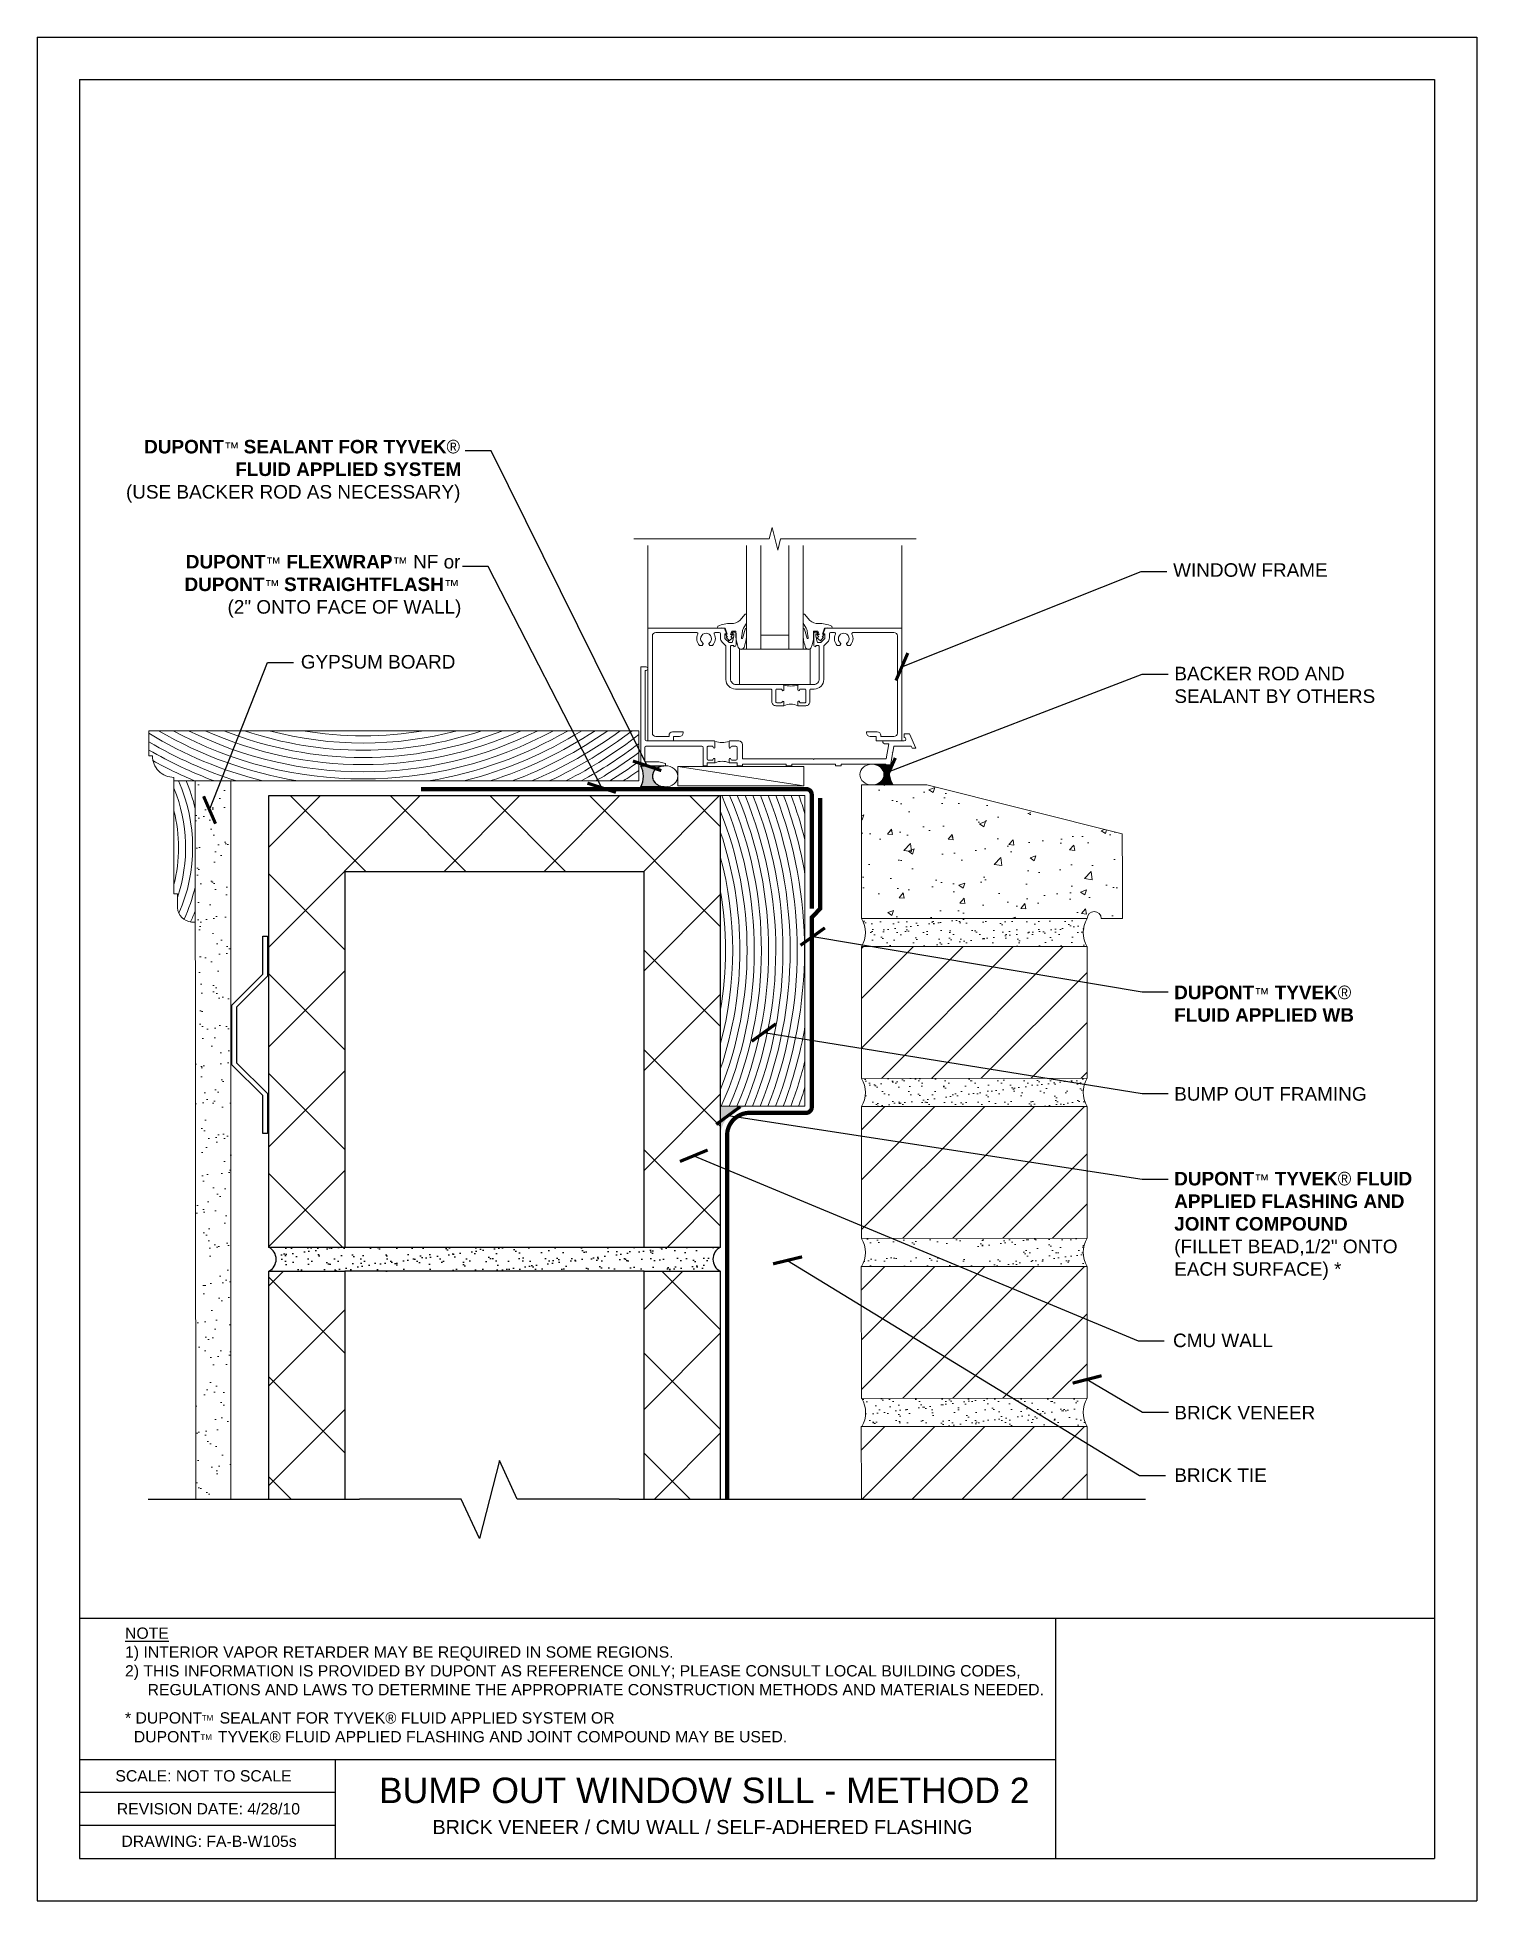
# Model space of a CAD drawing. Extents: x 472.2 to 497.7, y -41.5 to -8.5.
import ezdxf

# ---------------------------------------------------------------- set-up
doc = ezdxf.new("R2010")
doc.units = 0
doc.header["$LTSCALE"] = 1.5
doc.header["$MEASUREMENT"] = 0
doc.linetypes.add('DASHED2', pattern=[0.375, 0.25, -0.125])
doc.layers.get('0').update_dxf_attribs({"color": 8, "linetype": 'CONTINUOUS'})
for name, color, linetype in [('8x11-ttb$0$B', 5, 'CONTINUOUS'), ('CMU', 250, 'CONTINUOUS'), ('DuPont Self-Adhered Flashing', 252, 'CONTINUOUS'), ('SEALANT', 250, 'CONTINUOUS'), ('STRUCTURE', 250, 'CONTINUOUS'), ('TEXT', 7, 'CONTINUOUS'), ('Tyvek FA Flashing and Joint Treatment', 150, 'DASHED2'), ('Tyvek FA WB', 10, 'DASHED2')]:
    doc.layers.add(name, color=color, linetype=linetype)
for name, color, linetype, lineweight in [('A-Backer Rod', 250, 'CONTINUOUS', 15), ('brick', 250, 'CONTINUOUS', 5), ('Gyp Board', 250, 'CONTINUOUS', 20), ('Non-Flanged Window', 250, 'CONTINUOUS', 20), ('Shims', 250, 'CONTINUOUS', 25), ('Wood', 250, 'CONTINUOUS', 20)]:
    doc.layers.add(name, color=color, linetype=linetype, lineweight=lineweight)
doc.layers.add('VIEWPORT', color=7, linetype='CONTINUOUS', plot=False)
doc.styles.add('DETAILS', font='sanss___.ttf', dxfattribs={"height": 1})
doc.dimstyles.new('ARCH_1_1-2_IN', dxfattribs={"dimscale": 0, "dimtxt": 0.09375, "dimasz": 0.09375, "dimexe": 0.0625, "dimexo": 0.0625, "dimgap": 0.0625, "dimtad": 1, "dimdec": 4, "dimlfac": 8, "dimzin": 3, "dimdsep": 46, "dimlunit": 4, "dimtxsty": 'Standard', "dimblk1": 'ARCHTICK', "dimblk2": 'ARCHTICK', "dimsah": 1, "dimcen": 0.0625, "dimdle": 0.0625, "dimclrd": 256, "dimclre": 256, "dimclrt": 256, "dimadec": 0, "dimazin": 0, "dimtfac": 1, "dimtdec": 4, "dimtmove": 0, "dimatfit": 3, "dimldrblk": 'ARCHTICK', "dimfxl": 1, "dimfrac": 2, "dimtolj": 1, "dimtzin": 0, "dimlwd": -1, "dimlwe": -1, "dimarcsym": 0})
pattern_1 = [(37.50000000000001, (372.1442995840722, 130.6655924832688), (-0.009449003716441223, 0.2890235653519738), [0, -0.228, 0, -0.255, 0, -0.24375]), (7.499999999999999, (372.1442995840722, 130.6655924832688), (0.2654665057901591, 0.423321909784461), [0, -0.123, 0, -0.2055, 0, -0.07875]), (327.5, (371.9597995840722, 130.6655924832688), (0.4671212792627242, 0.0008488580305446746), [0, -0.075, 0, -0.27, 0, -0.3525]), (317.5, (371.9597995840722, 130.6655924832688), (0.450918990685844, 0.1316513347401374), [0, -0.0375, 0, -0.177, 0, -0.2025])]

# ---------------------------------------------------------------- blocks, each defined once
blk = doc.blocks.new('_ArchTick')
at = {"color": 0, "linetype": 'ByBlock', "const_width": 0.15}
blk.add_lwpolyline([(-0.5, -0.5), (0.5, 0.5)], dxfattribs=at)
blk = doc.blocks.new('Revsion Date')
at = {"layer": 'TEXT', "insert": (0.000131622949083976, 0.2031688605532622, 2.979996827461446e-09), "char_height": 0.2, "width": 16.26451670448571, "attachment_point": 1, "style": 'DETAILS'}
blk.add_mtext('\\pi-0.033334,l0.033334,t0.1;REVISION DATE: 4/28/10', dxfattribs=at)

msp = doc.modelspace()

# ---------------------------------------------------------------- hatches: boundary and pattern name
at = {"layer": 'brick'}
h = msp.add_hatch(dxfattribs=at)
h.set_pattern_fill('AR-CONC', color=256, scale=0.15, style=0)
h.set_pattern_definition([(49.99999999999999, (372.1442995840722, 130.6655924832688), (1.07589027390113, -0.09412820247389266), [0.1125, -1.2375]), (355, (372.1442995840722, 130.6655924832688), (-0.2081270004195, 1.128288200550018), [0.09, -0.9899999999999999]), (100.4514, (372.2339571040722, 130.6577484732688), (0.8677640725710324, 1.03415931309143), [0.09561028499999986, -1.051713167999998]), (46.18420000000001, (372.1442995840722, 130.9655924832688), (1.600861572938467, -0.2482785214935271), [0.16875, -1.85625]), (96.6356, (372.2777047015722, 130.9449025227688), (1.401994058323055, 1.461176806350662), [0.1434154319999997, -1.577569499999997]), (351.1842, (372.1442995840722, 130.9655924832688), (1.401992917700441, 1.461177901387987), [0.135, -1.485]), (21, (372.2942995840722, 130.8905924832688), (0.8953605781776924, -0.6039283359980082), [0.1125, -1.2375]), (326.0000000000001, (372.2942995840722, 130.8905924832688), (0.3649729978823726, 1.087725067570279), [0.09, -0.9899999999999999]), (71.4514, (372.3689129335722, 130.8402650742688), (1.260333942872235, 0.4837957450649286), [0.095610285, -1.051713168]), (37.50000000000001, (372.1442995840722, 130.6655924832688), (0.018239782975936, 0.4993407807469672), [0, -0.9779999999999999, 0, -1.005, 0, -0.9937499999999999]), (7.499999999999999, (372.1442995840722, 130.6655924832688), (0.3946043061632229, 0.5916175678235404), [0, -0.573, 0, -0.9555, 0, -0.37875]), (327.5, (371.8097995840722, 130.6655924832688), (0.8007336542586136, -0.0338323076015697), [0, -0.375, 0, -1.17, 0, -1.5525]), (317.5, (371.6597995840722, 130.6655924832688), (0.8747792540135794, 0.1501574734984764), [0, -0.4875, 0, -0.7769999999999999, 0, -1.1025])])
edge = h.paths.add_edge_path()
edge.add_line((490.399082504635, -24.09799675252845), (486.7574053573771, -24.09799675252845))
edge.add_line((486.7574053573771, -24.09799675252845), (486.7574053573771, -22.41975869464267))
edge.add_line((486.7574053573771, -22.41975869464267), (486.7574053573771, -21.73211126493854))
edge.add_line((486.7574053573771, -21.73211126493854), (487.913554591114, -21.73211126493854))
edge.add_line((487.913554591114, -21.73211126493854), (491.3770997362377, -22.59799755121938))
edge.add_line((491.3770997362377, -22.59799755121938), (491.3785033215071, -23.38139042849613))
edge.add_line((491.3785033215071, -23.38139042849613), (491.3785033215071, -24.09777978435889))
edge.add_line((491.3785033215071, -24.09777978435889), (491.0035033215071, -24.09777978435889))
edge.add_arc((490.8785033215071, -24.09777978435889), 0.125, 0, 180)
edge.add_line((490.7535033215071, -24.09777978435889), (490.399082504635, -24.09777978435889))
h = msp.add_hatch(dxfattribs=at)
h.set_pattern_fill('AR-SAND', color=256, scale=0.15, style=0)
h.set_pattern_definition(pattern_1)
edge = h.paths.add_edge_path()
edge.add_line((486.7589532838674, -24.59564061000668), (490.7520964067497, -24.59298950596667))
edge.add_arc((491.1721392814835, -24.34680706818574), 0.4868693965391097, 149.2667922168358, 210.374091206803, ccw=False)
edge.add_line((490.7536476613656, -24.09799675252845), (486.7574053573771, -24.09799675252836))
edge.add_arc((486.3341052745168, -24.34813776808019), 0.4916843375690849, -30.22370756333339, 30.58014467202571, ccw=False)
h = msp.add_hatch(dxfattribs=at)
h.set_pattern_fill('_USER', color=256, scale=0.625, angle=45, style=0, pattern_type=0)
h.set_pattern_definition([(45, (116.9332864501775, -115.1463422779446), (-0.4419417382415922, 0.4419417382415922), [])])
h.paths.add_polyline_path([(486.7589532838674, -24.59564061000668), (490.7520964081122, -24.59299155975401), (490.7536443332402, -26.92631331358592), (486.7574053573773, -26.92896441762582)])
h = msp.add_hatch(dxfattribs=at)
h.set_pattern_fill('AR-SAND', color=256, scale=0.15, style=0)
h.set_pattern_definition(pattern_1)
h.paths.add_polyline_path([(490.7536443332402, -32.59297998025249), (486.761166379859, -32.59562858923098, -0.2687543625485936), (486.7642378587936, -33.09298950596656), (490.7520964067498, -33.09298950596656, -0.2704061141941634)])
h.paths.add_polyline_path([(490.7536443332402, -29.75964664691918), (486.7574053573772, -29.76229775095914, -0.0795253323246055), (486.8144850729454, -29.90835229228523), (489.5194475855063, -29.90835229228526, -1.005360628444522), (489.5226712667838, -30.0961798178958), (486.8189164205352, -30.09589125112416, -0.08830990484612608), (486.7604782613214, -30.2596561726333), (490.7520964067499, -30.2596561726333, -0.2704061141941989)])
h.paths.add_polyline_path([(490.7536443332402, -26.92631331358592), (486.7574053573772, -26.92896441762582, -0.2704061141942587), (486.7589532838675, -27.42897394334003), (490.7520964067499, -27.42632283929998, -0.2704061141941633)])
h = msp.add_hatch(dxfattribs=at)
h.set_pattern_fill('_USER', color=256, scale=0.625, angle=45, style=0, pattern_type=0)
h.set_pattern_definition([(45, (372.1442995840722, 130.6655924832688), (-0.4419417382415922, 0.4419417382415922), [])])
h.paths.add_polyline_path([(486.7589532838675, -27.42897394334), (490.7520964067497, -27.42632283929998), (490.7536443332402, -29.75964664691918), (486.7589532838675, -29.75964664691918)])
h = msp.add_hatch(dxfattribs=at)
h.set_pattern_fill('_USER', color=256, scale=0.625, angle=45, style=0, pattern_type=0)
h.set_pattern_definition([(45, (372.1442995840721, 127.8322591499357), (-0.4419417382415922, 0.4419417382415922), [])])
h.paths.add_polyline_path([(486.7589532838674, -30.26230727667308), (490.7520964067496, -30.25965617263307), (490.7536443332401, -32.59297998025227), (486.7589532838674, -32.59297998025227)])
h = msp.add_hatch(dxfattribs=at)
h.set_pattern_fill('_USER', color=256, scale=0.625, angle=45, style=0, pattern_type=0)
h.set_pattern_definition([(45, (372.1442995840722, 124.9989258166022), (-0.4419417382415922, 0.4419417382415922), [])])
h.paths.add_polyline_path([(486.7589533320499, -34.37883682422057), (490.7528486776213, -34.37883555782687), (490.7520964067497, -33.09298950596659), (486.7589532838675, -33.0956406100066)])
at = {"layer": 'CMU'}
h = msp.add_hatch(dxfattribs=at)
h.set_pattern_fill('ANSI37', color=256, scale=10, style=0)
h.set_pattern_definition([(45, (-20.723294414576, -114.9969779425983), (-0.8838834764831843, 0.8838834764831844), []), (135, (-20.723294414576, -114.9969779425983), (-0.8838834764831844, -0.8838834764831843), [])])
h.paths.add_polyline_path([(484.2556114236442, -21.92160489052659), (482.9082430025903, -21.92160489052659), (477.6029798446957, -21.92160489052659), (476.2556114236417, -21.92160489052659), (476.2556114236417, -29.92160489052694), (477.6029798446957, -29.92160489052694), (477.6029798446957, -23.26897331158054), (482.9082430025903, -23.26897331158054), (482.9082430025905, -29.92160489052694), (484.2556114236442, -29.92160489052694)])
h = msp.add_hatch(dxfattribs=at)
h.set_pattern_fill('AR-SAND', color=256, scale=0.15, style=0)
h.set_pattern_definition([(37.50000000000001, (66.2117378507703, -42.90092743420055), (-0.009449003716441223, 0.2890235653519738), [0, -0.228, 0, -0.255, 0, -0.24375]), (7.499999999999999, (66.2117378507703, -42.90092743420055), (0.2654665057901591, 0.423321909784461), [0, -0.123, 0, -0.2055, 0, -0.07875]), (327.5, (66.02723785077023, -42.90092743420055), (0.4671212792627242, 0.0008488580305446746), [0, -0.075, 0, -0.27, 0, -0.3525]), (317.5, (66.02723785077023, -42.90092743420055), (0.450918990685844, 0.1316513347401374), [0, -0.0375, 0, -0.177, 0, -0.2025])])
h.paths.add_polyline_path([(482.9082430025905, -30.34265752210587), (484.2556114236442, -30.34265752210587, -0.626566807474878), (484.2556114236443, -29.92160489052688), (476.2556114236419, -29.92160489052694, -0.6265668074746842), (476.255611423642, -30.34265752210587), (477.6029798446957, -30.34265752210587)])
h = msp.add_hatch(dxfattribs=at)
h.set_pattern_fill('ANSI37', color=256, scale=10, style=0)
h.set_pattern_definition([(45, (66.2117378507703, -42.90092743420055), (-0.8838834764831843, 0.8838834764831844), []), (135, (66.2117378507703, -42.90092743420055), (-0.8838834764831844, -0.8838834764831843), [])])
h.paths.add_polyline_path([(477.6029798446957, -30.34265752210587), (476.2556114236418, -30.34265752210587), (476.2556114236418, -34.37883802742516), (477.6029798446957, -34.37883802742519)])
h.paths.add_polyline_path([(482.9082430025904, -34.37883788678779), (484.2556114236442, -34.37883745956107), (484.2556114236442, -30.34265752210587), (482.9082430025903, -30.34265752210587)])
at = {"layer": 'Gyp Board'}
h = msp.add_hatch(dxfattribs=at)
h.set_pattern_fill('AR-SAND', color=256, scale=0.25, style=0)
h.set_pattern_definition([(37.50000000000001, (466.3620297008367, -30.45153719525291), (-0.01574833952740204, 0.4817059422532897), [0, -0.38, 0, -0.425, 0, -0.40625]), (7.499999999999999, (466.3620297008367, -30.45153719525291), (0.4424441763169318, 0.7055365163074351), [0, -0.205, 0, -0.3425, 0, -0.13125]), (327.5, (466.0545297008367, -30.45153719525291), (0.7785354654378738, 0.001414763384241124), [0, -0.125, 0, -0.45, 0, -0.5875]), (317.5, (466.0545297008367, -30.45153719525291), (0.7515316511430733, 0.2194188912335623), [0, -0.0625, 0, -0.295, 0, -0.3375])])
h.paths.add_polyline_path([(475.5866085236282, -21.66158138669286), (474.9521458119558, -21.66158138669286), (474.9616085236282, -21.95007262280404), (474.9616085236282, -34.37883802742513), (475.5866085236282, -34.37883802742516)])
at = {"layer": 'SEALANT'}
h = msp.add_hatch(color=256, dxfattribs=at)
h.dxf.hatch_style = 1
edge = h.paths.add_edge_path()
edge.add_line((483.2628116627359, -21.76698644819601), (482.84727701156, -21.76698644819601))
edge.add_arc((482.4762065884184, -21.57952915842147), 0.4157324793904046, 333.198015599936, 386.9109299082614)
edge.add_line((482.8469198988345, -21.39136663319276), (483.2570074257755, -21.39136663319276))
edge.add_arc((483.2802660522838, -21.64542583577841), 0.2551216222226348, 95.23073682215808, 135.4163850388761)
edge.add_arc((483.2147005487953, -21.57903676902076), 0.1618272552155245, 135.8626433203986, 215.6300560562126)
edge.add_arc((483.2723471239688, -21.52961194086266), 0.2375659524272433, 217.219695169789, 267.6996346296816)
h = msp.add_hatch(color=256, dxfattribs=at)
h.dxf.hatch_style = 1
edge = h.paths.add_edge_path()
edge.add_ellipse((486.9413414059917, -21.54889348401514), major_axis=(0.2126309046529693, 0), ratio=0.8626591466456875, start_angle=-90, end_angle=90, ccw=False)
edge.add_line((486.9413414059924, -21.73232147877357), (487.3155669071187, -21.73232147877368))
edge.add_arc((487.6869528144978, -21.50589190451459), 0.4349687854306041, 161.3307433582563, 211.3701656921093, ccw=False)
edge.add_line((487.2748711411085, -21.36665635317947), (486.9413414059932, -21.36546548925671))
at = {"layer": 'Tyvek FA Flashing and Joint Treatment', "ltscale": 0.5}
h = msp.add_hatch(color=256, dxfattribs=at)
h.dxf.hatch_style = 1
edge = h.paths.add_edge_path()
edge.add_line((484.2558520643404, -27.42179216161091), (484.2558520643404, -27.92179216161085))
edge.add_arc((484.8079205985126, -27.97386069578302), 0.554518528702023, 95.38793301168698, 174.6120669883089, ccw=False)
edge.add_line((484.7558520643405, -27.42179216161091), (484.2558520643404, -27.42179216161091))

# ---------------------------------------------------------------- linework, layer by layer
at = {"layer": '8x11-ttb$0$B', "color": 7}
for p, q in [((472.9054139639193, -9.241914424278491, 2.979996827461446e-09), (472.9054139639193, -40.74191442427849, 2.979996827461446e-09)), ((472.9054139639193, -9.241914424278491, 2.979996827461446e-09), (496.9054139639193, -9.241914424278491, 2.979996827461446e-09)), ((496.9054139639193, -9.241914424278491, 2.979996827461446e-09), (496.9054139639193, -40.74191442427849, 2.979996827461446e-09)), ((472.9054139639193, -38.99124815943509, 2.979996827461446e-09), (490.1939609767583, -38.99124815943509, 2.979996827461446e-09)), ((472.9054139639193, -40.74191442427849, 2.979996827461446e-09), (496.9054139639193, -40.74191442427849, 2.979996827461446e-09))]:
    msp.add_line(p, q, dxfattribs=at)
at = {"layer": '8x11-ttb$0$B', "color": 7, "elevation": 2.979996827461446e-09}
for points in [[(496.9054139639193, -36.49659411100782), (472.9054139639193, -36.49659411100782)], [(490.1939609767583, -36.49659411100782), (490.1939609767583, -40.74191442427849)], [(477.4319642426393, -38.99124815943509), (477.4319642426393, -40.74191442427849)], [(477.4319642426393, -39.57484815943509), (472.9054139639193, -39.57484815943509)], [(477.4319642426393, -40.15844815943509), (472.9054139639193, -40.15844815943509)]]:
    msp.add_lwpolyline(points, dxfattribs=at)
at = {"layer": 'A-Backer Rod'}
msp.add_ellipse((483.2778192592293, -21.57898926484883), major_axis=(0.2256227642255621, -1.381495353187958e-17), ratio=0.8319303761802328, dxfattribs=at)
at = {"layer": 'A-Backer Rod', "extrusion": (0, 0, -1)}
msp.add_ellipse((486.9413414059917, -21.54889348401514), major_axis=(0.2126309046529692, 0), ratio=0.8626591466456877, dxfattribs=at)
at = {"layer": 'brick'}
for points in [[(490.399082504635, -24.09799675252845), (486.7574053573771, -24.09799675252845), (486.7574053573771, -22.41975869464267), (486.7574053573771, -21.73211126493854), (487.913554591114, -21.73211126493854), (491.3770997362377, -22.59799755121938), (491.3785033215071, -23.38139042849613), (491.3785033215071, -24.09777978435889), (491.0035033215071, -24.09777978435889, 0.9999999999999999), (490.7535033215071, -24.09777978435889), (490.399082504635, -24.09777978435889)], [(490.7536443332402, -26.92631331358587), (486.7574053573773, -26.92896441762582), (486.7589532838674, -24.59564061000668), (490.7520964067497, -24.59298950596667), (490.7536443332402, -26.92631331358587, 0.2704061141941634), (490.7520964067498, -27.42632283929993, 0.9074311398367584), (490.7520964067498, -27.42632283929993, -0.1931272375800366)], [(490.7536443332402, -29.75964664691918), (486.7574053573773, -29.76229775095914), (486.7589532838675, -27.42897394334003), (490.7520964067497, -27.42632283929998), (490.7536443332402, -29.75964664691918, 0.2704061141941634), (490.7520964067498, -30.25965617263324, 0.9074311398367584), (490.7520964067498, -30.25965617263324, -0.1931272375800366)], [(490.7536443332402, -32.59297998025249), (486.7574053573773, -32.59563108429245), (486.7520964067497, -30.2596561726333), (490.7520964067497, -30.2596561726333), (490.7536443332402, -32.59297998025249, 0.2704061141941634), (490.7520964067498, -33.09298950596656, 0.9074311398367584), (490.7520964067498, -33.09298950596656, -0.1931272375800366)]]:
    msp.add_lwpolyline(points, format="xyb", dxfattribs=at)
msp.add_lwpolyline([(486.7550187411892, -34.37883682546814), (486.7520964067498, -33.09298950596656), (490.7520964067498, -33.09298950596656), (490.7529494367321, -34.37883555779493)], dxfattribs=at)
for centre, radius, start, end in [((486.3341052745169, -24.34813776808019), 0.4916843375690687, 329.7762924366655, 30.58014467201929), ((491.18134875062, -24.34932798588275), 0.4960802461384045, 149.5601036199033, 210.0851456523675), ((486.3297042681229, -27.18029565098013), 0.4960802461384045, 329.9148543476321, 30.43989638009664), ((486.3297042681229, -30.01362898431344), 0.4960802461384045, 329.9148543476321, 30.43989638009664), ((486.3334652906047, -32.84695982258529), 0.4960802461384045, 329.9148543476321, 30.43989638009664)]:
    msp.add_arc(centre, radius, start, end, dxfattribs=at)
at = {"layer": 'CMU'}
for p, q in [((482.9082430025903, -23.26897331158054), (477.6029798446957, -23.26897331158054)), ((484.2556114236443, -29.92160489052688), (476.2556114236419, -29.92160489052694)), ((482.9082430025905, -30.34265752210587), (477.6029798446957, -30.34265752210587))]:
    msp.add_line(p, q, dxfattribs=at)
for points in [[(477.6029798446957, -23.26897331158054), (477.6029798446957, -29.92160489052694), (476.2556114236417, -29.92160489052694), (476.2556114236417, -21.92160489052659), (477.6029798446957, -21.92160489052659)], [(477.6029798446957, -21.92160489052659), (484.2556114236442, -21.92160489052659), (484.2556114236442, -29.92160489052694), (482.9082430025905, -29.92160489052694), (482.9082430025903, -23.26897331158054)], [(476.2556114236418, -34.37883802742516), (476.2556114236418, -30.34265752210587), (477.6029798446957, -30.34265752210587), (477.6029798446957, -34.37883802742519)], [(482.9082430025904, -34.37883788678781), (482.9082430025903, -30.34265752210587), (484.2556114236442, -30.34265752210587), (484.2556114236442, -34.37883745956105)]]:
    msp.add_lwpolyline(points, dxfattribs=at)
msp.add_lwpolyline([(475.6861271823325, -25.66858298333952), (475.6861224954493, -26.65145227808657), (476.2334883063299, -27.1988233092988), (476.2334849274848, -27.90738866191171), (476.14927440117, -27.90738826034774), (476.1492776136818, -27.23370404982907), (475.6019118028012, -26.68633301861684), (475.6019168223509, -25.63370143968146), (476.1492878535632, -25.08633562880092), (476.149291066075, -24.41265141828205), (476.2335015923899, -24.41265181984605), (476.2334982135448, -25.12121717245915)], close=True, dxfattribs=at)
for centre, start, end in [((476.1535659293833, -30.13213120631642), 295.8602149818814, 64.13978501811859), ((484.3576569179029, -30.13213120631642), 115.8602149818814, 244.1397850181186)]:
    msp.add_arc(centre, 0.2339542958322982, start, end, dxfattribs=at)
at = {"layer": 'DuPont Self-Adhered Flashing', "const_width": 0.075}
msp.add_lwpolyline([(485.8756114236442, -23.9216048905266), (485.8756114236442, -21.9052048905266, 0.414213562373095), (485.7756114236442, -21.8052048905266), (478.9556114236417, -21.8052048905266)], format="xyb", dxfattribs=at)
at = {"layer": 'Gyp Board'}
msp.add_lwpolyline([(474.9616085236282, -34.37883802742513), (474.9521458119558, -21.66158138669286), (475.5866085236282, -21.66158138669286), (475.5866085236282, -34.37883802742516)], dxfattribs=at)
at = {"layer": 'Non-Flanged Window'}
for p, q in [((482.9719148303377, -17.49229567639108), (482.9719148303377, -20.95392048925677)), ((484.720973217803, -19.32892048925677), (484.720973217803, -17.49230567639106)), ((484.970973217803, -19.32892048925677), (484.970973217803, -17.49230567639106)), ((485.470973217803, -19.32892048925677), (485.470973217803, -17.49230567639106)), ((485.720973217803, -19.32892048925677), (485.720973217803, -17.49230567639106)), ((487.4719148303377, -17.49229567639108), (487.4719148303377, -20.95392048925677)), ((485.470973217803, -19.07892048925677), (484.970973217803, -19.07892048925677)), ((485.720973217803, -19.32892048925677), (484.720973217803, -19.32892048925677))]:
    msp.add_line(p, q, dxfattribs=at)
msp.add_lwpolyline([(482.7224148303378, -17.37373647068384), (485.1224048303376, -17.37373647068384), (485.1724248303378, -17.17375647068386), (485.2724048303377, -17.57373647068388), (485.3224048303377, -17.37373647068384), (487.7224148303378, -17.37373647068384)], dxfattribs=at)
for points in [[(484.3474846219491, -19.06792251742124), (484.374301148488, -19.06304821682326), (484.340171024367, -18.95581361914148), (484.2792243737069, -18.9509393202629), (484.203669503348, -18.95392048925677), (484.2137600449063, -18.9229109466356, -0.1257100272134179), (484.4457514469283, -18.87116861904187, 0.2260837189018228), (484.5993370073601, -18.82145076039782), (484.6948923170198, -18.71051014223744, -0.6449762263124317), (484.7208266090378, -18.72225148471111), (484.7192468720099, -18.85148842034047, -0.1518691569180708), (484.7028940954135, -18.8959235746897), (484.6643909071183, -18.9558493539582, 0.02934546717884474), (484.6469960179153, -19.0077319971509), (484.6297657283318, -19.1295260069879, 0.6538117075652882), (484.6500065392347, -19.13651274395326), (484.6940982864571, -18.97126382646329, -0.8886355728344962), (484.7192468720099, -18.97332525736269), (484.7192468720099, -19.10757087775536, -0.06420464893641442), (484.6768144101003, -19.29618713446266, -0.6896355001773956), (484.5742056797123, -19.29618713446266, -0.07035608683589237), (484.5329732178029, -19.10757087775536), (484.5329732178029, -19.01186806742177), (484.4596264598262, -19.01186806742177), (484.4376856650089, -19.06548536712225), (484.4766915229224, -19.07035966600094), (484.4425613967302, -19.1069169153279), (484.4742536570615, -19.12885126458011), (484.4133070043305, -19.18246856256141), (484.357236085392, -19.11666551480457), (484.3816147460702, -19.1069169153279)], [(486.0944618136568, -19.06792251742124), (486.0676452871177, -19.06304821682326), (486.101775411239, -18.95581361914148), (486.162722061899, -18.9509393202629), (486.2382769322577, -18.95392048925677), (486.2281863906994, -18.9229109466356, 0.1257100272134179), (485.9961949886774, -18.87116861904187, -0.2260837189018228), (485.8426094282458, -18.82145076039782), (485.7470541185862, -18.71051014223744, 0.6449762263124317), (485.7211198265679, -18.72225148471111), (485.722699563596, -18.85148842034047, 0.1518691569180708), (485.7390523401922, -18.8959235746897), (485.7775555284874, -18.9558493539582, -0.02934546717884474), (485.7949504176904, -19.0077319971509), (485.8121807072739, -19.1295260069879, -0.6538117075652882), (485.791939896371, -19.13651274395326), (485.7478481491489, -18.97126382646329, 0.8886355728344962), (485.722699563596, -18.97332525736269), (485.722699563596, -19.10757087775536, 0.06420464893641442), (485.7651320255054, -19.29618713446266, 0.6896355001773956), (485.8677407558934, -19.29618713446266, 0.07035608683589237), (485.9089732178028, -19.10757087775536), (485.9089732178028, -19.01186806742177), (485.9823199757795, -19.01186806742177), (486.004260770597, -19.06548536712225), (485.9652549126835, -19.07035966600094), (485.9993850388755, -19.1069169153279), (485.9676927785442, -19.12885126458011), (486.0286394312752, -19.18246856256141), (486.0847103502137, -19.11666551480457), (486.0603316895355, -19.1069169153279)]]:
    msp.add_lwpolyline(points, format="xyb", close=True, dxfattribs=at)
for points in [[(485.3799148303378, -19.96391548925678), (485.3699148303378, -19.95391548925679), (484.5344148303377, -19.95391548925679, -0.4142135623730963), (484.4344148303377, -19.85391548925676), (484.4344148303377, -19.28241548925675, -0.4142135623730941), (484.4544148303377, -19.26241548925677), (484.4964148303376, -19.26241548925677), (484.4964148303376, -19.28441548925682, 0.4142135623730984), (484.5344198303378, -19.24641048925682), (484.5344198303378, -19.04441548925681, 0.414213562373108), (484.5144198303378, -19.02441548925682), (484.4854198303378, -19.02441548925682, 0.414213562373095), (484.4654198303378, -19.04441548925681), (484.4654198303378, -19.05641548925675), (484.4944198303378, -19.05641548925675), (484.4944198303378, -19.09441548925676), (484.4719827823525, -19.1965737230731, -0.3541185725306732), (484.4524198303376, -19.21241548925681), (484.4104698303378, -19.21241548925681), (484.3437921608081, -19.14579315878652, -0.198912367379654), (484.3364698303378, -19.12811548925683), (484.3364698303378, -19.05641548925675), (484.3654698303378, -19.05641548925675), (484.3294395273076, -18.95391548925679), (482.9719198303378, -18.95391548925679), (482.9719198303378, -20.95391548925679), (483.4269198303377, -20.95391548925679), (483.4269198303377, -20.87391548925675), (483.5349198303379, -20.87391548925675, 0.4142135623731034), (483.5969198303378, -20.81191548925685), (483.5969198303378, -20.79391548925682), (483.4069198303377, -20.79391548925682, 0.414213562373095), (483.3469198303378, -20.85391548925676), (483.3469198303378, -20.87391548925675), (483.1119198303379, -20.87391548925675, -0.4142135623730908), (483.0519198303377, -20.8139154892568), (483.0519198303377, -19.09391548925677, -0.4142135623731036), (483.1119198303379, -19.03391548925683), (483.839689992877, -19.03391548925683, -0.5680984128594625), (483.8572824077375, -19.06342900277033, 0.3397540095737803), (483.8891723138087, -19.26191548925678), (483.9331377980349, -19.26191548925678), (483.9501584679369, -19.23243482420796, 0.3865446749097419), (483.9473002726074, -19.21929012564121, -3.127286275187371), (484.0575393880681, -19.21929012564121, 0.3865446749096684), (484.0546811927388, -19.23243482420796), (484.0717018626405, -19.26191548925678), (484.1156673468667, -19.26191548925678, 0.3397540095737777), (484.1475572529379, -19.06342900277033, -0.5680984128594625), (484.1651496677986, -19.03391548925683), (484.2364698303379, -19.03391548925683, -0.4142135623731341), (484.2564698303378, -19.05391548925681), (484.2564698303378, -19.12811548621139, 0.1990202627215713), (484.2872544477809, -19.20239251490747), (484.3470851595179, -19.26217357021048, -0.1990202627215655), (484.3544148303378, -19.27985857704297), (484.3544148303378, -19.86391548925675, 0.414213562373095), (484.5244148303377, -20.03391548925683), (485.1489148303378, -20.03391548925683, -0.4142135623731015), (485.1689148303378, -20.05391548925681), (485.1689148303378, -20.25891548925685, 0.4142135623731173), (485.2389148303377, -20.32891548925679), (485.3799148303378, -20.32891548925679), (485.3799148303378, -20.26341548925686, 0.9999999999999999), (485.3489148303378, -20.26341548925686), (485.3489148303378, -20.26391548925685, -0.4142135623730862), (485.3339148303377, -20.27891548925683), (485.2539148303378, -20.27891548925683, -0.4142135623731037), (485.2389148303377, -20.26391548925685), (485.2389148303377, -20.04891548925681, -0.414213562373095), (485.2539148303378, -20.03391548925683), (485.3339189289738, -20.03391548925683, -0.4190234982698032), (485.348916913251, -20.04916139089616, 1.008230869162925), (485.3799148303378, -20.0494154892568), (485.3799148303378, -19.96391548925678)], [(485.6299148303378, -19.96391548925678), (485.6299148303378, -20.0494154892568, 0.9999999999999999), (485.6609148303377, -20.0494154892568), (485.6609148303377, -20.04891548925681, -0.414213562373095), (485.6759148303378, -20.03391548925683), (485.7559148303378, -20.03391548925683, -0.4142135623730693), (485.7709148303376, -20.04891548925681), (485.7709148303379, -20.26391548925685, -0.414213562373095), (485.7559148303378, -20.27891548925683), (485.6759107317018, -20.27891548925683, -0.4190234982697423), (485.6609127474243, -20.2636695876175, 1.008230869162796), (485.6299148303378, -20.26341548925686), (485.6299148303378, -20.32891548925679), (485.7709198303377, -20.32891548925679, 0.4142135623731173), (485.8409198303377, -20.25891548925685), (485.8409198303377, -20.04891548925681, -0.4142135623730864), (485.8559198303378, -20.03391548925683), (485.9194198303377, -20.03391548925683, 0.4142135623730858), (486.0894198303378, -19.86391548925675), (486.0894198303378, -19.27985857704297, -0.1990202627215653), (486.0967495011575, -19.26217357021048), (486.1565802128948, -19.20239251490747, 0.1990202627215716), (486.1873648303378, -19.12811548621139), (486.1873648303378, -19.05391548925681, -0.414213562373082), (486.2073648303378, -19.03391548925683), (486.278684992877, -19.03391548925683, -0.5680984128616718), (486.2962774077377, -19.06342900277033, 0.3397540095737931), (486.3281673138087, -19.26191548925678), (486.3721327980349, -19.26191548925678), (486.3891534679369, -19.23243482420796, 0.3865446749096253), (486.3862952726074, -19.21929012564121, -3.127286275187395), (486.496534388068, -19.21929012564121, 0.386544674909742), (486.4936761927387, -19.23243482420796), (486.5106968626405, -19.26191548925678), (486.5546623468669, -19.26191548925678, 0.3397540095737929), (486.5865522529379, -19.06342900277033, -0.5680984128595217), (486.6041446677986, -19.03391548925683), (487.3319198303377, -19.03391548925683, -0.414213562373095), (487.3919198303378, -19.09391548925677), (487.3919198303378, -20.8139154892568, -0.414213562373095), (487.3319198303377, -20.87391548925675), (487.0969148303377, -20.87391548925675), (487.0969148303377, -20.85391548925676, 0.414213562373095), (487.0369148303377, -20.79391548925682), (486.8469148303377, -20.79391548925682), (486.8469148303377, -20.81191548925685, 0.414213562373095), (486.9089148303378, -20.87391548925675), (487.0169148303377, -20.87391548925675), (487.0169148303377, -20.95391548925679), (487.4719148303377, -20.95391548925679), (487.4719148303377, -18.95391548925679), (486.1143951333681, -18.95391548925679), (486.0783648303376, -19.05641548925675), (486.1073648303376, -19.05641548925675), (486.1073648303376, -19.12811548925683, -0.198912367379654), (486.1000424998674, -19.14579315878652), (486.0333648303378, -19.21241548925681), (485.9914148303378, -19.21241548925681, -0.3541185725306731), (485.9718518783231, -19.1965737230731), (485.9494148303378, -19.09441548925676), (485.9494148303378, -19.05641548925675), (485.9784148303378, -19.05641548925675), (485.9784148303378, -19.04441548925681, 0.414213562373095), (485.9584148303379, -19.02441548925682), (485.9294148303379, -19.02441548925682, 0.414213562373095), (485.9094148303377, -19.04441548925681), (485.9094148303377, -19.24641048925682, 0.414213562373095), (485.9474198303378, -19.28441548925682), (485.9474198303378, -19.26241548925677), (485.9894198303377, -19.26241548925677, -0.414213562373095), (486.0094198303377, -19.28241548925675), (486.0094198303377, -19.85391548925676, -0.414213562373095), (485.9094198303378, -19.95391548925679), (485.6399148303378, -19.95391548925679), (485.6299148303378, -19.96391548925678)], [(484.1611122702849, -20.96391548925678), (484.151112270285, -20.95391548925679), (482.9469198303377, -20.95391548925679, -0.4142135623731099), (482.9269198303377, -20.9339154892568), (482.9269198303377, -19.70336548925681), (482.9409198303378, -19.70336548925681, 0.9999999999999999), (482.9409198303378, -19.6413654892568), (482.8469198303378, -19.6413654892568), (482.8469198303378, -21.3913654892568), (483.2844198303378, -21.3913654892568), (483.2844198303378, -21.35284951936748), (483.1669198303377, -21.32136548925675), (482.9369198303377, -21.32136548925675, -0.414213562373095), (482.9169198303377, -21.30136548925677), (482.9169198303377, -21.06791548925682, -0.4142135623731341), (482.9369198303377, -21.04791548925684), (483.930112270285, -21.04791548925672, -0.414213562373108), (483.9501122702849, -21.06791548925671), (483.9501122702849, -21.3913654892568), (484.0201122702849, -21.3913654892568), (484.0201122702849, -21.34291548925668), (484.1611122702849, -21.34291548925668), (484.1611122702849, -21.27741548925675, 0.9999999999999999), (484.1301122702848, -21.27741548925675), (484.1301122702848, -21.27791548925674, -0.414213562373095), (484.1151122702849, -21.29291548925673), (484.0401122702849, -21.29291548925673, -0.414213562373095), (484.0201122702849, -21.27291548925675), (484.0201122702849, -21.06791548925671, -0.414213562373108), (484.0401122702849, -21.04791548925672), (484.1151122702849, -21.04791548925672, -0.414213562373095), (484.1301122702848, -21.06291548925671), (484.1301122702848, -21.0634154892567, 0.9999999999999999), (484.1611122702849, -21.0634154892567), (484.1611122702849, -20.96391548925678)], [(484.4111122702849, -20.96391548925666), (484.4111122702849, -21.0634154892567, 0.9999999999999999), (484.4421122702849, -21.0634154892567), (484.4421122702849, -21.06291548925671, -0.414213562373095), (484.4571122702848, -21.04791548925672), (484.5321122702848, -21.04791548925672, -0.4142135623730689), (484.5521122702848, -21.06791548925671), (484.5521122702848, -21.27291548925675, -0.414213562373095), (484.5321122702848, -21.29291548925673), (484.4571122702848, -21.29291548925673, -0.414213562373095), (484.4421122702849, -21.27791548925674), (484.4421122702849, -21.27741548925675, 0.9999999999999999), (484.4111122702849, -21.27741548925675), (484.4111122702849, -21.34291548925668), (484.5521122702848, -21.34291548925668), (484.5521122702848, -21.39141548925679), (484.6461122702848, -21.39141548925679), (484.6461122702848, -21.36546548925682), (485.4211122702847, -21.36546548925682), (485.4211122702847, -21.39141548925679), (485.5211122702848, -21.39141548925679), (485.5211122702848, -21.36546548925682), (486.2961122702847, -21.36546548925682), (486.2961122702847, -21.39141548925679), (486.3961122702848, -21.39141548925679), (486.3961122702848, -21.36546548925682), (487.1879198303376, -21.36546548925682), (487.1879198303376, -21.39141548925679), (487.2708068343722, -21.39141548925679), (487.308490635833, -21.17770003113716), (487.3003790400796, -21.16611547183047), (487.3119635993864, -21.158003876077), (487.3313751522455, -21.04791548925672), (487.6383865960854, -21.04791548925672), (487.6529587104025, -21.07916548925672), (487.7219198303378, -21.07916548925672), (487.6052263388844, -20.82891548925679), (487.511516746443, -20.82891548925679), (487.511516746443, -20.89191548925677, -0.9999999999999999), (487.511516746443, -20.95391548925667), (487.1339198303376, -20.95391548925667), (487.1339198303376, -20.96237645833932, 0.414213562373095), (487.1789198303376, -21.00737645833928), (487.2430731756507, -21.00737645833928), (487.1965071541908, -21.27146548925677), (485.9186122702849, -21.27146548925677), (485.9086122702849, -21.28146548925676), (485.8986122702849, -21.27146548925677), (484.6461122702848, -21.27146548925677), (484.6461122702848, -21.01591548925668, 0.4142135623731076), (484.5841122702849, -20.95391548925667), (484.4211122702849, -20.95391548925667), (484.4111122702849, -20.96391548925666)]]:
    msp.add_lwpolyline(points, format="xyb", dxfattribs=at)
msp.add_lwpolyline([(484.5969148303377, -19.95392048925677), (484.5969148303377, -19.32892048925677), (485.8469148303377, -19.32892048925677), (485.8469148303377, -19.95392048925677)], close=True, dxfattribs=at)
for centre, radius, start, end in [((485.5049148303378, -19.50080059941931), 0.4796878163860037, 254.8951551123609, 285.104844887639), ((485.504914830338, -20.60679183348302), 0.3046970014300712, 65.77986063325342, 114.2201393668192), ((484.2861122702849, -20.50080059941817), 0.4796878163871012, 254.8951551123947, 285.1048448876052), ((484.2867075461308, -21.61462755022703), 0.3019352373051956, 65.66792380673863, 114.3320761931673), ((487.6869210939301, -21.50589543477414), 0.4349398641923196, 161.3289651772822, 211.3719438730828)]:
    msp.add_arc(centre, radius, start, end, dxfattribs=at)
at = {"layer": 'SEALANT', "linetype": 'Continuous'}
msp.add_line((484.2556114236442, -30.36758080045635), (484.2556114236442, -30.64332067312213), dxfattribs=at)
at = {"layer": 'SEALANT'}
msp.add_lwpolyline([(483.2628116627359, -21.76698644819601), (482.84727701156, -21.76698644819601, 0.2387543091885397), (482.8469198988345, -21.39136663319276), (483.2570074257755, -21.39136663319276, 0.1771623285811937), (483.0985615922073, -21.46634336507339, 0.36282136282396), (483.0831681194541, -21.6733091433528, 0.223892740720895), (483.2628116627359, -21.76698644819601, 1.244627452489025)], format="xyb", dxfattribs=at)
at = {"layer": 'Shims', "lineweight": 15}
msp.add_lwpolyline([(485.7341923970147, -21.74722884862862), (483.5042045418804, -21.40477593267734)], dxfattribs=at)
msp.add_lwpolyline([(483.5042045418804, -21.40477593267734), (485.7341923970147, -21.40477593267734), (485.7341923970147, -21.74722884862862), (483.5042045418804, -21.74722884862862)], close=True, dxfattribs=at)
at = {"layer": 'STRUCTURE'}
for p, q in [((474.119300899498, -34.37883802742513), (477.8647072130349, -34.37883802742519)), ((482.464707213035, -34.37883802742516), (491.7866274854893, -34.37883507160888))]:
    msp.add_line(p, q, dxfattribs=at)
msp.add_lwpolyline([(482.464707213035, -34.37883802742516), (480.6584718811171, -34.37883507160888), (480.342241172837, -33.69350875806725), (479.9871732532329, -35.07787701510415), (479.664744237986, -34.37883802742522), (477.8647072130349, -34.37883802742519)], dxfattribs=at)
at = {"layer": 'Tyvek FA WB', "flags": 128}
msp.add_lwpolyline([(484.3756114236442, -34.37883742151119, 0.075, 0.075, 0), (484.3756114236442, -27.93926868916855, 0.075, 0.075, -0.414213562373095), (484.7756114236442, -27.53926868916855, 0.075, 0.075, 0), (485.7756114236442, -27.53926868916855, 0.075, 0.075, 0.414213562373095), (485.8756114236442, -27.43926868916855, 0.075, 0.075, 0), (485.8756114236442, -26.80532926195779, 0.075, 0.075, 0), (485.8756114236442, -24.08029835485559, 0.075, 0.075, 0), (486.0256114236442, -23.9216048905266, 0.075, 0.075, 0), (486.0256114236442, -21.96538941198287, 0, 0, 0)], format="xyseb", dxfattribs=at)
at = {"layer": 'VIEWPORT', "color": 1}
for p, q in [((472.1554139639193, -8.491914424278491, 2.979996827461446e-09), (472.1554139639193, -41.49191442427849, 2.979996827461446e-09)), ((472.1554139639193, -8.491914424278491, 2.979996827461446e-09), (497.6554139639193, -8.491914424278491, 2.979996827461446e-09)), ((497.6554139639193, -8.491914424278491, 2.979996827461446e-09), (497.6554139639193, -41.49191442427849, 2.979996827461446e-09)), ((472.1554139639193, -41.49191442427849, 2.979996827461446e-09), (497.6554139639193, -41.49191442427849, 2.979996827461446e-09))]:
    msp.add_line(p, q, dxfattribs=at)
at = {"layer": 'Wood'}
for points in [[(474.195511589732, -21.21644908802486), (474.1319212613508, -21.21644908802486), (474.1319212613508, -20.77131678935683), (482.8108416885567, -20.77131678935686), (482.8108416885567, -21.21644908802486), (482.8108416885567, -21.66158138669286), (480.8766896736429, -21.66158138669286), (474.5770535600188, -21.66158138669286), (474.5770535600188, -21.59799105831169, -0.414213562373095)], [(474.6395535600188, -23.66158138669286), (474.5770535600188, -23.66158138669286), (474.5770535600188, -21.66158138669286), (474.9520535600188, -21.66158138669286), (474.9520535600188, -24.16158138669286), (474.8895535600191, -24.16158138669286, -0.3691612827404433), (474.6395535600188, -23.90607094817764)]]:
    msp.add_lwpolyline(points, format="xyb", close=True, dxfattribs=at)
msp.add_lwpolyline([(484.2556114236442, -21.92160489052659), (485.7556114236442, -21.92160489052659), (485.7556114236442, -27.42160489052659), (484.2556114236442, -27.42160489052659)], close=True, dxfattribs=at)
for centre, radius, start, end in [((477.9295229207621, -14.56781694241559, -3.031983629328669e-09), 7.186422766829962, 239.6806381766833, 260.789330374784), ((477.9295229207621, -14.56781694241559, -3.031983629328669e-09), 7.059242110067673, 241.4951879016571, 298.5048120983438), ((477.9295229207621, -14.56781694241559, -3.031983629328669e-09), 6.932061453305383, 243.4955519324928, 296.5044480675073), ((477.9295229207621, -14.56781694241559, -3.031983629328669e-09), 6.804880796543095, 245.7308973344972, 294.2691026655027), ((477.9295229207621, -14.56781694241559, -3.031983629328669e-09), 6.677700139780806, 248.2775282668621, 291.7224717331362), ((477.9295229207621, -14.56781694241559, -3.031983629328669e-09), 6.550519483018517, 251.266758016129, 288.733241983871), ((477.9295229207621, -14.56781694241559, -3.031983629328669e-09), 6.423338826256229, 254.9666400720972, 285.0333599279028), ((477.9295229207621, -14.56781694241559, -3.031983629328669e-09), 6.29615816949394, 260.158164807241, 279.8418351927573), ((477.9295229207621, -14.56781694241559, -3.031983629328669e-09), 7.186422766829962, 279.210669625216, 300.3193618233154), ((477.9295229207621, -14.56781694241559, -3.031983629328669e-09), 7.31360342359225, 284.0837461854606, 301.9820720046136), ((477.9295229207621, -14.56781694241559, -3.031983629328669e-09), 7.440784080354539, 287.567412209447, 303.5176373458875), ((477.9295229207621, -14.56781694241559, -3.031983629328669e-09), 7.567964737116828, 290.3902804733758, 304.9447086405737), ((477.9295229207621, -14.56781694241559, -3.031983629328669e-09), 7.694964737116828, 292.7988471015702, 306.2759689601408), ((477.9295229207621, -14.56781694241559, -3.031983629328669e-09), 7.821964737116827, 294.919162580915, 307.5250448092228), ((477.9295229207621, -14.56781694241559, -3.031983629328669e-09), 7.31360342359225, 238.7179236660888, 255.9162538145394), ((477.9295229207621, -14.56781694241559, -3.031983629328669e-09), 7.440784080354539, 239.3110856340339, 252.4325877905529), ((477.9295229207621, -14.56781694241559, -3.031983629328669e-09), 7.567964737116828, 239.8808679919902, 249.6097195266242), ((477.9295229207621, -14.56781694241559, -3.031983629328669e-09), 7.948964737116827, 296.8218732835182, 307.8852708029233), ((477.9295229207621, -14.56781694241559, -3.031983629328669e-09), 8.075964737116827, 298.5524646628136, 307.1875103308837), ((477.9295229207621, -14.56781694241559, -3.031983629328669e-09), 7.695145393879116, 241.0536132271214, 247.1979530241305), ((477.9295229207621, -14.56781694241559, -3.031983629328669e-09), 8.202964737116828, 300.1423424128121, 306.5174532881442), ((477.9295229207621, -14.56781694241559, -3.031983629328669e-09), 8.329964737116828, 301.6143169255872, 305.873322522851), ((472.0019049213254, -22.84325631190765, -2.979996827461446e-09), 2.906324963850921, 336.4223473797588, 23.99063610686776), ((472.1224157343414, -22.81005775853538), 2.906324963851675, 13.1519200522642, 23.27623219602005), ((477.9295229207621, -14.56781694241559, -3.031983629328669e-09), 8.456964737116829, 302.9856045198509, 305.2535031042294), ((472.0019049213254, -22.84325631190765, -2.979996827461446e-09), 2.781324963850921, 341.5034011086955, 22.19990906645816), ((478.052111576703, -24.66372665498229, -3.031983629328669e-09), 6.804880796543095, 336.0913609233318, 23.76360164830519), ((478.052111576703, -24.66372665498229, -3.031983629328669e-09), 6.932061453305383, 336.5565418809057, 23.30158417578329), ((478.052111576703, -24.66372665498229, -3.031983629328669e-09), 7.059242110067673, 337.0034158047977, 22.85772853804698), ((478.052111576703, -24.66372665498229, -3.031983629328669e-09), 7.186242110067672, 337.4324766867167, 22.43154706914715), ((478.052111576703, -24.66372665498229, -3.031983629328669e-09), 7.313242110067672, 337.8453725708885, 22.02140540771513), ((478.052111576703, -24.66372665498229, -3.031983629328669e-09), 7.440242110067672, 338.2430255358481, 21.62638989938972), ((478.052111576703, -24.66372665498229, -3.031983629328669e-09), 7.567242110067672, 338.6262869346987, 21.24565684681962), ((478.052111576703, -24.66372665498229, -3.031983629328669e-09), 7.694242110067671, 338.9959442242248, 20.87842576859565), ((478.052111576703, -24.66372665498229, -3.031983629328669e-09), 7.821242110067671, 9.954335938374715, 20.52397344154441), ((478.052111576703, -24.66372665498229, -3.031983629328669e-09), 7.948242110067671, 14.25533136056301, 20.18162861986737), ((478.052111576703, -24.66372665498229, -3.031983629328669e-09), 8.075242110067672, 17.45263962219742, 19.85076734119029), ((472.0019049213254, -22.84325631190765, -2.979996827461446e-09), 2.656324963850921, 345.7988354024059, 14.20116459759238), ((478.052111576703, -24.66372665498229, -3.031983629328669e-09), 6.677700139780806, 338.2775282668625, 21.72247173313754), ((478.052111576703, -24.66372665498229, -3.031983629328669e-09), 6.550519483018517, 341.2667580161286, 18.73324198387149), ((478.052111576703, -24.66372665498229, -3.031983629328669e-09), 6.423338826256229, 344.9666400720968, 15.0333599279045), ((472.0019049213254, -22.84325631190765, -2.979996827461446e-09), 3.031324963850921, 335.2570194539718, 346.7104572279223), ((478.052111576703, -24.66372665498229, -3.031983629328669e-09), 6.29615816949394, 350.1581648072407, 9.84183519275939), ((472.0019049213254, -22.84325631190765, -2.979996827461446e-09), 3.156324963850921, 335.3584367833951, 339.1762436566686), ((478.052111576703, -24.66372665498229, -3.031983629328669e-09), 7.821242110067671, 339.352726998585, 350.0456640616253), ((478.052111576703, -24.66372665498229, -3.031983629328669e-09), 7.948242110067671, 339.6973123359946, 345.744668639437), ((478.052111576703, -24.66372665498229, -3.031983629328669e-09), 8.075242110067672, 340.0303295499247, 342.5473603778025)]:
    msp.add_arc(centre, radius, start, end, dxfattribs=at)

# ---------------------------------------------------------------- block references
at = {"layer": 'TEXT'}
msp.add_blockref('Revsion Date', (473.5646248331656, -39.96664734753693), dxfattribs=at)

# ---------------------------------------------------------------- texts
at = {"layer": 'TEXT', "attachment_point": 1, "style": 'DETAILS'}
for s, insert, char_height, width in [('\\pi1.5423;{\\fSansSerif|b1|i0|c2|p2;DUPONT\\fArial|b0|i0|c0|p32;\\H0.8125x;™\\fArial|b1|i0|c0|p32; \\H1.2308x;SEALANT FOR TYVEK\\fSymbol|b0|i0|c2|p18;â\\fArial|b0|i0|c0|p32; \\P\\pi3.1562;\\fArial|b1|i0|c0|p32;FLUID APPLIED SYSTEM\\P\\pi1.2207;\\fArial|b0|i0|c0|p32;\\H0.99998x;(USE BACKER ROD AS NECESSARY)}', (472.5063461653269, -15.62139370449023, 2.979996827461446e-09), 0.239999999976, 7.112845512646311), ('\\pi1.7625;{\\fSansSerif|b1|i0|c2|p2;DUPONT\\fArial|b0|i0|c0|p32;\\H0.8125x;™\\fSansSerif|b1|i0|c2|p2;\\H1.2308x; FLEXWRAP\\fArial|b0|i0|c0|p32;\\H0.81248x;™\\fSansSerif|b1|i0|c2|p2;\\H1.2308x; \\fSansSerif|b0|i0|c2|p2;NF }or \\P\\pi1.7405;{\\fSansSerif|b1|i0|c2|p2;\\H0.99997x;DUPONT\\fArial|b0|i0|c0|p32;\\H0.8125x;™\\fArial|b1|i0|c0|p32; \\H1.2308x;STRAIGHTFLASH\\fArial|b0|i0|c0|p32;\\H0.81248x;™\\fSansSerif|b0|i0|c2|p2;\\H1.2308x;\\P\\pi2.5023;(2" ONTO FACE OF WALL)}', (473.0240442281432, -17.65913146680606, 2.979996827461446e-09), 0.239999999976, 6.521350676943849), ('WINDOW FRAME', (492.2769952576368, -17.80645509839957, 2.979996827461446e-09), 0.239999999976, 6.521350676943849), ('GYPSUM BOARD', (476.8246020549464, -19.43166482924221, 2.979996827461446e-09), 0.239999999976, 6.521350676943849), ('BACKER ROD AND \\PSEALANT BY OTHERS', (492.2986163670003, -19.63950144217529, 2.979996827461446e-09), 0.239999999976, 6.521350676943849), ('{\\fSansSerif|b1|i0|c2|p2;DUPONT\\fArial|b0|i0|c0|p32;\\H0.8125x;™\\fSansSerif|b1|i0|c2|p2;\\H1.2308x; TYVEK\\fSymbol|b0|i0|c2|p18;â\\fSansSerif|b1|i0|c2|p2; \\PFLUID APPLIED WB}', (492.2960530344611, -25.28619462232507, 2.979996827461446e-09), 0.239999999976, 6.521350676943849), ('BUMP OUT FRAMING', (492.2960530344611, -27.08409767981229, 2.979996827461446e-09), 0.239999999976, 6.521350676943849), ('{\\fSansSerif|b1|i0|c2|p2;DUPONT\\fArial|b0|i0|c0|p32;\\H0.8125x;™\\fSansSerif|b1|i0|c2|p2;\\H1.2308x; TYVEK\\fSymbol|b0|i0|c2|p18;â\\fSansSerif|b1|i0|c2|p2; FLUID \\PAPPLIED FLASHING AND \\PJOINT COMPOUND\\fSansSerif|b0|i0|c2|p2; \\P(FILLET BEAD,1/2" ONTO \\PEACH SURFACE) *}', (492.2962850314283, -28.58404939863271, 2.979996827461446e-09), 0.239999999976, 6.521350676943849), ('CMU WALL', (492.2753146578088, -31.44874385913636, 2.979996827461446e-09), 0.239999999976, 6.521350676943849), ('BRICK VENEER', (492.2988020224367, -32.72855404868403, 2.979996827461446e-09), 0.239999999976, 6.521350676943849), ('BRICK TIE', (492.2979420244822, -33.83503232681858, 2.979996827461446e-09), 0.239999999976, 6.521350676943849), ('{\\LNOTE\\P}1) INTERIOR VAPOR RETARDER MAY BE REQUIRED IN SOME REGIONS.\\P\\pi-0.4,l0.4;2) THIS INFORMATION IS PROVIDED BY DUPONT AS REFERENCE ONLY; PLEASE CONSULT LOCAL BUILDING CODES, REGULATIONS AND LAWS TO DETERMINE THE APPROPRIATE CONSTRUCTION METHODS AND MATERIALS NEEDED.\\P{\\H0.5x;\\P\\pi0,l0;}* DUPONT    SEALANT FOR TYVEK{\\fSymbol|b0|i0|c2|p18;â} FLUID APPLIED SYSTEM OR \\P\\pi-0.2,l0.2;  DUPONT    TYVEK{\\fSymbol|b0|i0|c2|p18;â} FLUID APPLIED FLASHING AND JOINT COMPOUND MAY BE USED.', (473.7100170436004, -36.65380808486469, 5.959993654922892e-09), 0.2, 16.47484938053185), ('TM', (475.0702489201902, -38.20502920954613, 5.959993654922892e-09), 0.1, 8.310000000000002), ('TM', (475.0459967373654, -38.54399070371966, 5.959993654922892e-09), 0.1, 8.310000000000002), ('\\pi-0.033334,l0.033334,t0.1;SCALE: NOT TO SCALE', (473.5398302602333, -39.18044175476302, 2.979996827461446e-09), 0.2, 16.26451670448571), ('\\pi1.0761;{\\H0.9x;BUMP OUT WINDOW SILL - METHOD 2 }\\P\\pi2.0248;{\\H0.5x;BRICK VENEER / CMU WALL / SELF-ADHERED FLASHING}', (477.1328202000325, -39.31214994679823, 2.979996827461446e-09), 0.5, 13.39364764594225), ('\\pi-0.033334,l0.033334,t0.1;DRAWING: FA-B-W105s', (473.6460728457786, -40.33851442939124, 2.979996827461446e-09), 0.2, 16.26451670448571)]:
    msp.add_mtext(s, dxfattribs=dict(at, insert=insert, char_height=char_height, width=width))

# ---------------------------------------------------------------- leaders
at = {"layer": 'TEXT'}
for points in [[(482.9583133481487, -21.3928848024716, 2.979996827461446e-09), (480.1973552994875, -15.81668508010404, 2.979996827461446e-09), (479.7377446938719, -15.81668508010404, 2.979996827461446e-09)], [(482.153857216565, -21.78202474263003, 2.979996827461446e-09), (480.1459114840516, -17.86312172973913, 2.979996827461446e-09), (479.686300878436, -17.86312172973913, 2.979996827461446e-09)], [(487.4719148303377, -19.64002816471287, 2.979996827461446e-09), (491.7085455861436, -17.95482523214861, 2.979996827461446e-09), (492.1681561917592, -17.95482523214861, 2.979996827461446e-09)], [(475.2076174407692, -22.17590484824518, 2.979996827461446e-09), (476.234006159933, -19.56431519044878, 2.979996827461446e-09), (476.6936167655485, -19.56431519044878, 2.979996827461446e-09)], [(487.2483603101647, -21.4962678762162, 2.979996827461446e-09), (491.7314546923425, -19.7682578664128, 2.979996827461446e-09), (492.1910652979581, -19.7682578664128, 2.979996827461446e-09)], [(485.8919176876685, -24.4177417098233, 2.979996827461446e-09), (491.731003708767, -25.39709299171835, 2.979996827461446e-09), (492.1906143143826, -25.39709299171835, 2.979996827461446e-09)], [(485.027101836183, -26.11686447581465, 2.979996827461446e-09), (491.731003708767, -27.19499604920557, 2.979996827461446e-09), (492.1906143143826, -27.19499604920557, 2.979996827461446e-09)], [(484.3963961261559, -27.58710422374935, 2.979996827461446e-09), (491.7312357057343, -28.71267266544083, 2.979996827461446e-09), (492.1908463113498, -28.71267266544083, 2.979996827461446e-09)], [(483.7851349915764, -28.29920147965186, 2.979996827461446e-09), (491.6570319493046, -31.5747846620846, 2.979996827461446e-09), (492.1166425549201, -31.5747846620846, 2.979996827461446e-09)], [(485.447114377602, -30.15123849761787, 2.979996827461446e-09), (491.679659315978, -33.96107312976682, 2.979996827461446e-09), (492.1392699215936, -33.96107312976682, 2.979996827461446e-09)], [(490.7534236094874, -32.26026393042018, 2.979996827461446e-09), (491.7326161990752, -32.8416276252122, 2.979996827461446e-09), (492.1922268046907, -32.8416276252122, 2.979996827461446e-09)]]:
    msp.add_leader(points, dimstyle='ARCH_1_1-2_IN', override={"dimscale": 4, "dimgap": 0.0625, "dimtad": 0}, dxfattribs=at)

doc.saveas('drawing.dxf')
